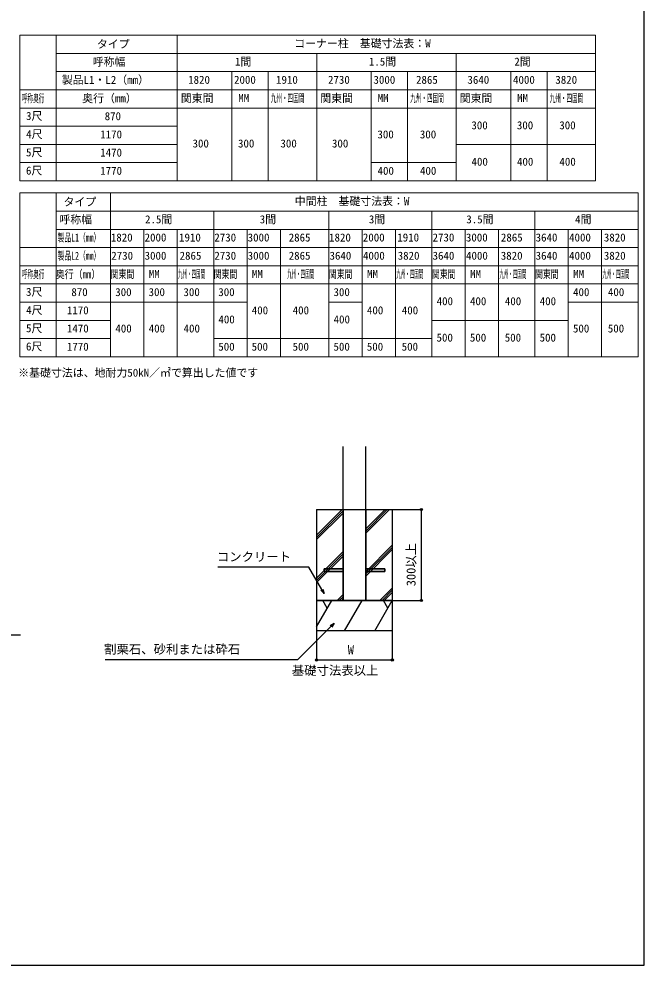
# Model space of a CAD drawing. Units: millimetres, scale not verified. Extents: x -10500 to 10500, y -15604 to 15536.
# Drawn here: x 187 to 10500, y -15604 to -5 of the extents above; entities that cross this region are included whole.
import ezdxf
from ezdxf.enums import TextEntityAlignment as Align

# ---------------------------------------------------------------- set-up
doc = ezdxf.new("R2010")
doc.units = ezdxf.units.MM
doc.header["$LTSCALE"] = 80
doc.layers.add('0-1_TABLE1', color=7, linetype='Continuous', lineweight=18)
for name, color, linetype in [('0-2_USER1', 3, 'Continuous'), ('0-3_YKK_12', 2, 'Continuous'), ('0-5_YKK_A1', 4, 'Continuous'), ('0-6_YKK_D', 6, 'Continuous'), ('0-7_YKK_ZWAK', 7, 'Continuous')]:
    doc.layers.add(name, color=color, linetype=linetype)
doc.styles.add('ＭＳ ゴシック', font='')
doc.styles.get('ＭＳ ゴシック').set_extended_font_data('MS Gothic')

msp = doc.modelspace()

# ---------------------------------------------------------------- linework, layer by layer
at = {"layer": '0-1_TABLE1'}
for p, q in [((200, -274.39), (9700, -274.39)), ((200, -274.39), (200, -2674.39)), ((800, -274.39), (800, -2674.39)), ((2800, -274.39), (2800, -2674.39)), ((9700, -274.39), (9700, -2674.39)), ((800, -574.39), (9700, -574.39)), ((5100, -574.39), (5100, -2674.39)), ((7400, -574.39), (7400, -2674.39)), ((800, -874.39), (9700, -874.39)), ((3700, -874.39), (3700, -2674.39)), ((4300, -874.39), (4300, -2674.39)), ((6000, -874.39), (6000, -2674.39)), ((6600, -874.39), (6600, -2674.39)), ((8300, -874.39), (8300, -2674.39)), ((8900, -874.39), (8900, -2674.39)), ((200, -1174.39), (9700, -1174.39)), ((200, -1474.39), (9700, -1474.39)), ((200, -1774.39), (2800, -1774.39)), ((200, -2074.39), (2800, -2074.39)), ((7400, -2074.39), (9700, -2074.39)), ((200, -2374.39), (2800, -2374.39)), ((6000, -2374.39), (7400, -2374.39)), ((200, -2674.39), (9700, -2674.39)), ((200, -2874.39), (10400, -2874.39)), ((200, -2874.39), (200, -5574.39)), ((800, -2874.39), (800, -5574.39)), ((1700, -2874.39), (1700, -5574.39)), ((10400, -2874.39), (10400, -5574.39)), ((800, -3174.39), (10400, -3174.39)), ((3400, -3174.39), (3400, -5574.39)), ((5300, -3174.39), (5300, -5574.39)), ((7000, -3174.39), (7000, -5574.39)), ((8700, -3174.39), (8700, -5574.39)), ((800, -3474.39), (10400, -3474.39)), ((2250, -3474.39), (2250, -5574.39)), ((2800, -3474.39), (2800, -5574.39)), ((3950, -3474.39), (3950, -5574.39)), ((4500, -3474.39), (4500, -5574.39)), ((5850, -3474.39), (5850, -5574.39)), ((6400, -3474.39), (6400, -5574.39)), ((7550, -3474.39), (7550, -5574.39)), ((8100, -3474.39), (8100, -5574.39)), ((9250, -3474.39), (9250, -5574.39)), ((9800, -3474.39), (9800, -5574.39)), ((200, -3774.39), (10400, -3774.39)), ((200, -4074.39), (10400, -4074.39)), ((200, -4374.39), (10400, -4374.39)), ((200, -4674.39), (3950, -4674.39)), ((5300, -4674.39), (5850, -4674.39)), ((9250, -4674.39), (10400, -4674.39)), ((200, -4974.39), (1700, -4974.39)), ((7000, -4974.39), (9250, -4974.39)), ((200, -5274.39), (1700, -5274.39)), ((3400, -5274.39), (7000, -5274.39)), ((200, -5574.39), (10400, -5574.39))]:
    msp.add_line(p, q, dxfattribs=at)
at = {"layer": '0-3_YKK_12'}
for p, q in [((5534.5, -9593.6), (5534.5, -7053.59)), ((5909.5, -9593.6), (5909.5, -7053.59)), ((5534.5, -9593.6), (5909.5, -9593.6))]:
    msp.add_line(p, q, dxfattribs=at)
at = {"layer": '0-5_YKK_A1'}
for p, q in [((5097, -8093.6), (5097, -10093.6)), ((5097, -8517.63), (5521.03, -8093.6)), ((5534.5, -8093.6), (5534.5, -9593.6)), ((5534.5, -8093.6), (5534.5, -9593.6)), ((5534.5, -9593.6), (5534.5, -8093.6)), ((5909.5, -8093.6), (5909.5, -9593.6)), ((5909.5, -9593.6), (5909.5, -8093.6)), ((5909.5, -8412.24), (6228.14, -8093.6)), ((5909.5, -8448.49), (6264.39, -8093.6)), ((5909.5, -8484.74), (6300.64, -8093.6)), ((6347, -8093.6), (6347, -10093.6)), ((5097, -8553.88), (5534.5, -8116.38)), ((5097, -8590.13), (5534.5, -8152.63)), ((5909.5, -9119.34), (6347, -8681.84)), ((5909.5, -9155.59), (6347, -8718.09)), ((5097, -9224.74), (5534.5, -8787.24)), ((5097, -9260.99), (5534.5, -8823.49)), ((5097, -9297.24), (5534.5, -8859.74)), ((5909.5, -9191.84), (6347, -8754.34)), ((5534.49, -9116.1), (5221.99, -9116.1)), ((5534.5, -9071.1), (5222, -9071.1)), ((5534.5, -9116.1), (5222, -9116.1)), ((5909.49, -9071.1), (6221.99, -9071.1)), ((5909.5, -9071.1), (6222, -9071.1)), ((5909.5, -9116.1), (6222, -9116.1)), ((5435.24, -9593.6), (5534.5, -9494.34)), ((6142.35, -9593.6), (6347, -9388.95)), ((6178.6, -9593.6), (6347, -9425.2)), ((6214.85, -9593.6), (6347, -9461.45)), ((5097, -9593.6), (6347, -9593.6)), ((5097, -10026.61), (5347, -9593.6)), ((5274.83, -9718.6), (5202.66, -9593.6)), ((5471.49, -9593.6), (5534.5, -9530.59)), ((5507.74, -9593.6), (5534.5, -9566.84)), ((5534.5, -9593.6), (5909.5, -9593.6)), ((5534.5, -9593.6), (5909.5, -9593.6)), ((5558.32, -10093.6), (5847, -9593.6)), ((6058.32, -10093.6), (6347, -9593.6)), ((6274.83, -9718.6), (6202.66, -9593.6)), ((6347, -10093.6), (5097, -10093.6))]:
    msp.add_line(p, q, dxfattribs=at)
for points in [[(5097, -8093.6), (6022, -8093.6), (6347, -8093.6)], [(5909.5, -8093.6), (5909.5, -9593.6), (5534.5, -9593.6)], [(5221.99, -9116.1), (5221.99, -9071.1), (5534.49, -9071.1)], [(5222, -9071.1), (5222, -9116.1), (5534.5, -9116.1)], [(5222, -9116.1), (5222, -9071.1), (5534.5, -9071.1)], [(6221.99, -9071.1), (6221.99, -9116.1), (5909.49, -9116.1)], [(6222, -9116.1), (6222, -9071.1), (5909.5, -9071.1)], [(6222, -9071.1), (6222, -9116.1), (5909.5, -9116.1)], [(5097, -9593.6), (6347, -9593.6), (5097, -9593.6)]]:
    msp.add_lwpolyline(points, dxfattribs=at)
at = {"layer": '0-6_YKK_D'}
for p, q in [((6348, -8093.6), (6828, -8093.6)), ((6827, -9593.6), (6827, -8093.6)), ((6348, -9593.6), (6828, -9593.6)), ((5097, -10094.6), (5097, -10574.6)), ((6347, -10094.6), (6347, -10574.6)), ((-351.56, -10159.6), (214.66, -10159.6)), ((5097, -10573.6), (6347, -10573.6))]:
    msp.add_line(p, q, dxfattribs=at)
for points in [[(5220.9, -9476.88), (5184.9, -9414.53), (4971.28, -9044.53), (3470.26, -9044.53)], [(5201.6, -9404.88), (5220.9, -9476.88), (5168.19, -9424.17)], [(5387.36, -9966.67), (5336.44, -10017.59), (4780.43, -10573.6), (1609.16, -10573.6)], [(5322.8, -10003.94), (5387.36, -9966.67), (5350.09, -10031.23)]]:
    msp.add_lwpolyline(points, dxfattribs=at)
for centre in [(6827, -8093.6), (6827, -9593.6), (5097, -10573.6), (6347, -10573.6)]:
    msp.add_circle(centre, 18, dxfattribs=at)
at = {"layer": '0-7_YKK_ZWAK'}
msp.add_lwpolyline([(-10500, -15603.6), (10500, -15603.6), (10500, 14996.4)], dxfattribs=at)

# ---------------------------------------------------------------- texts
at = {"layer": '0-1_TABLE1', "style": 'ＭＳ ゴシック'}
for s, p in [('タイプ', (1473.75, -526.67)), ('コーナー柱\u3000基礎寸法表：W', (4729.2, -515.42)), ('呼称幅', (1405.23, -818.48)), ('1間', (3752.61, -814.9)), ('1.5間', (5960.57, -814.9)), ('2間', (8359.77, -814.9)), ('製品L1・L2（mm）', (893.86, -1115.42)), ('1820', (2978.98, -1114.39)), ('2000', (3736.14, -1114.39)), ('1910', (4428.98, -1114.39)), ('2730', (5286.14, -1114.39)), ('3000', (6036.14, -1114.39)), ('2865', (6738.18, -1114.39)), ('3640', (7586.14, -1114.39)), ('4000', (8338.18, -1114.39)), ('3820', (9036.14, -1114.39)), ('奥行（mm）', (1231.36, -1420.02)), ('関東間', (2857.78, -1417.97)), ('MM', (3805.68, -1414.39)), ('関東間', (5157.78, -1417.97)), ('MM', (6105.68, -1414.39)), ('関東間', (7457.78, -1417.97)), ('MM', (8405.68, -1414.39)), ('3尺', (304.66, -1710.81)), ('870', (1602.1, -1714.39)), ('300', (7651.59, -1864.39)), ('300', (8401.59, -1864.39)), ('300', (9101.59, -1864.39)), ('4尺', (306.7, -2010.81)), ('1170', (1528.98, -2014.39)), ('300', (6101.59, -2014.39)), ('300', (6801.59, -2014.39)), ('300', (3051.59, -2164.39)), ('300', (3801.59, -2164.39)), ('300', (4501.59, -2164.39)), ('300', (5351.59, -2164.39)), ('5尺', (304.66, -2310.81)), ('1470', (1528.98, -2314.39)), ('400', (7653.64, -2464.39)), ('400', (8403.64, -2464.39)), ('400', (9103.64, -2464.39)), ('6尺', (304.15, -2610.81)), ('1770', (1528.98, -2614.39)), ('400', (6103.64, -2614.39)), ('400', (6803.64, -2614.39)), ('タイプ', (923.75, -3126.67)), ('中間柱\u3000基礎寸法表：W', (4737.84, -3115.42)), ('呼称幅', (855.23, -3418.48)), ('2.5間', (2267.73, -3414.9)), ('3間', (4159.77, -3414.9)), ('3間', (5959.77, -3414.9)), ('3.5間', (7567.73, -3414.9)), ('4間', (9361.82, -3414.9)), ('1820', (1703.98, -3714.39)), ('2000', (2261.14, -3714.39)), ('1910', (2828.98, -3714.39)), ('2730', (3411.14, -3714.39)), ('3000', (3961.14, -3714.39)), ('2865', (4638.18, -3714.39)), ('1820', (5303.98, -3714.39)), ('2000', (5861.14, -3714.39)), ('1910', (6428.98, -3714.39)), ('2730', (7011.14, -3714.39)), ('3000', (7561.14, -3714.39)), ('2865', (8138.18, -3714.39)), ('3640', (8711.14, -3714.39)), ('4000', (9263.18, -3714.39)), ('3820', (9836.14, -3714.39)), ('2730', (1711.14, -4014.39)), ('3000', (2261.14, -4014.39)), ('2865', (2838.18, -4014.39)), ('2730', (3411.14, -4014.39)), ('3000', (3961.14, -4014.39)), ('2865', (4638.18, -4014.39)), ('3640', (5311.14, -4014.39)), ('4000', (5863.18, -4014.39)), ('3820', (6436.14, -4014.39)), ('3640', (7011.14, -4014.39)), ('4000', (7563.18, -4014.39)), ('3820', (8136.14, -4014.39)), ('3640', (8711.14, -4014.39)), ('4000', (9263.18, -4014.39)), ('3820', (9836.14, -4014.39)), ('MM', (2330.68, -4314.39)), ('MM', (4030.68, -4314.39)), ('MM', (5930.68, -4314.39)), ('MM', (7630.68, -4314.39)), ('MM', (9330.68, -4314.39)), ('3尺', (304.66, -4610.81)), ('870', (1052.1, -4614.39)), ('300', (1776.59, -4614.39)), ('300', (2326.59, -4614.39)), ('300', (2901.59, -4614.39)), ('300', (3476.59, -4614.39)), ('300', (5376.59, -4614.39)), ('400', (9328.64, -4614.39)), ('400', (9903.64, -4614.39)), ('400', (7078.64, -4764.39)), ('400', (7628.64, -4764.39)), ('400', (8203.64, -4764.39)), ('400', (8778.64, -4764.39)), ('4尺', (306.7, -4910.81)), ('1170', (978.98, -4914.39)), ('400', (4028.64, -4914.39)), ('400', (4703.64, -4914.39)), ('400', (5928.64, -4914.39)), ('400', (6503.64, -4914.39)), ('400', (3478.64, -5064.39)), ('400', (5378.64, -5064.39)), ('5尺', (304.66, -5210.81)), ('1470', (978.98, -5214.39)), ('400', (1778.64, -5214.39)), ('400', (2328.64, -5214.39)), ('400', (2903.64, -5214.39)), ('500', (9326.59, -5214.39)), ('500', (9901.59, -5214.39)), ('500', (7076.59, -5364.39)), ('500', (7626.59, -5364.39)), ('500', (8201.59, -5364.39)), ('500', (8776.59, -5364.39)), ('6尺', (304.15, -5510.81)), ('1770', (978.98, -5514.39)), ('500', (3476.59, -5514.39)), ('500', (4026.59, -5514.39)), ('500', (4701.59, -5514.39)), ('500', (5376.59, -5514.39)), ('500', (5926.59, -5514.39)), ('500', (6501.59, -5514.39))]:
    msp.add_text(s, height=132, dxfattribs=at).set_placement(p, align=Align.BOTTOM_LEFT)
for s, width, p in [('呼称奥行', 0.5, (237.16, -1420.02)), ('九州・四国間', 0.5, (4341.79, -1417.46)), ('九州・四国間', 0.5, (6641.79, -1417.46)), ('九州・四国間', 0.5, (8941.79, -1417.46)), ('製品L1（mm）', 0.6, (827.2, -3715.42)), ('製品L2（mm）', 0.6, (827.2, -4015.42)), ('呼称奥行', 0.5, (237.16, -4320.02)), ('奥行（mm）', 0.8, (795.09, -4320.02)), ('関東間', 0.7, (1700.45, -4317.97)), ('九州・四国間', 0.4, (2813.43, -4317.46)), ('関東間', 0.7, (3400.45, -4317.97)), ('九州・四国間', 0.4, (4613.43, -4317.46)), ('関東間', 0.7, (5300.45, -4317.97)), ('九州・四国間', 0.4, (6413.43, -4317.46)), ('関東間', 0.7, (7000.45, -4317.97)), ('九州・四国間', 0.4, (8113.43, -4317.46)), ('関東間', 0.7, (8700.45, -4317.97)), ('九州・四国間', 0.4, (9813.43, -4317.46))]:
    msp.add_text(s, height=132, dxfattribs=dict(at, width=width)).set_placement(p, align=Align.BOTTOM_LEFT)
at = {"layer": '0-2_USER1', "style": 'ＭＳ ゴシック'}
msp.add_text('※基礎寸法は、地耐力50kN／㎡で算出した値です', height=132, dxfattribs=at).set_placement((175.45, -5943.26), align=Align.BOTTOM_LEFT)
at = {"layer": '0-6_YKK_D', "style": 'ＭＳ ゴシック'}
msp.add_text('300以上', height=149.6, rotation=90, dxfattribs=at).set_placement((6774.98, -9357.66), align=Align.BOTTOM_LEFT)
for s, p in [('コンクリート', (3452.87, -8991.35)), ('割栗石、砂利または砕石', (1592.93, -10515.78)), ('W', (5611.89, -10523.6)), ('基礎寸法表以上', (4689.25, -10864.69))]:
    msp.add_text(s, height=149.6, dxfattribs=at).set_placement(p, align=Align.BOTTOM_LEFT)

doc.saveas('drawing.dxf')
